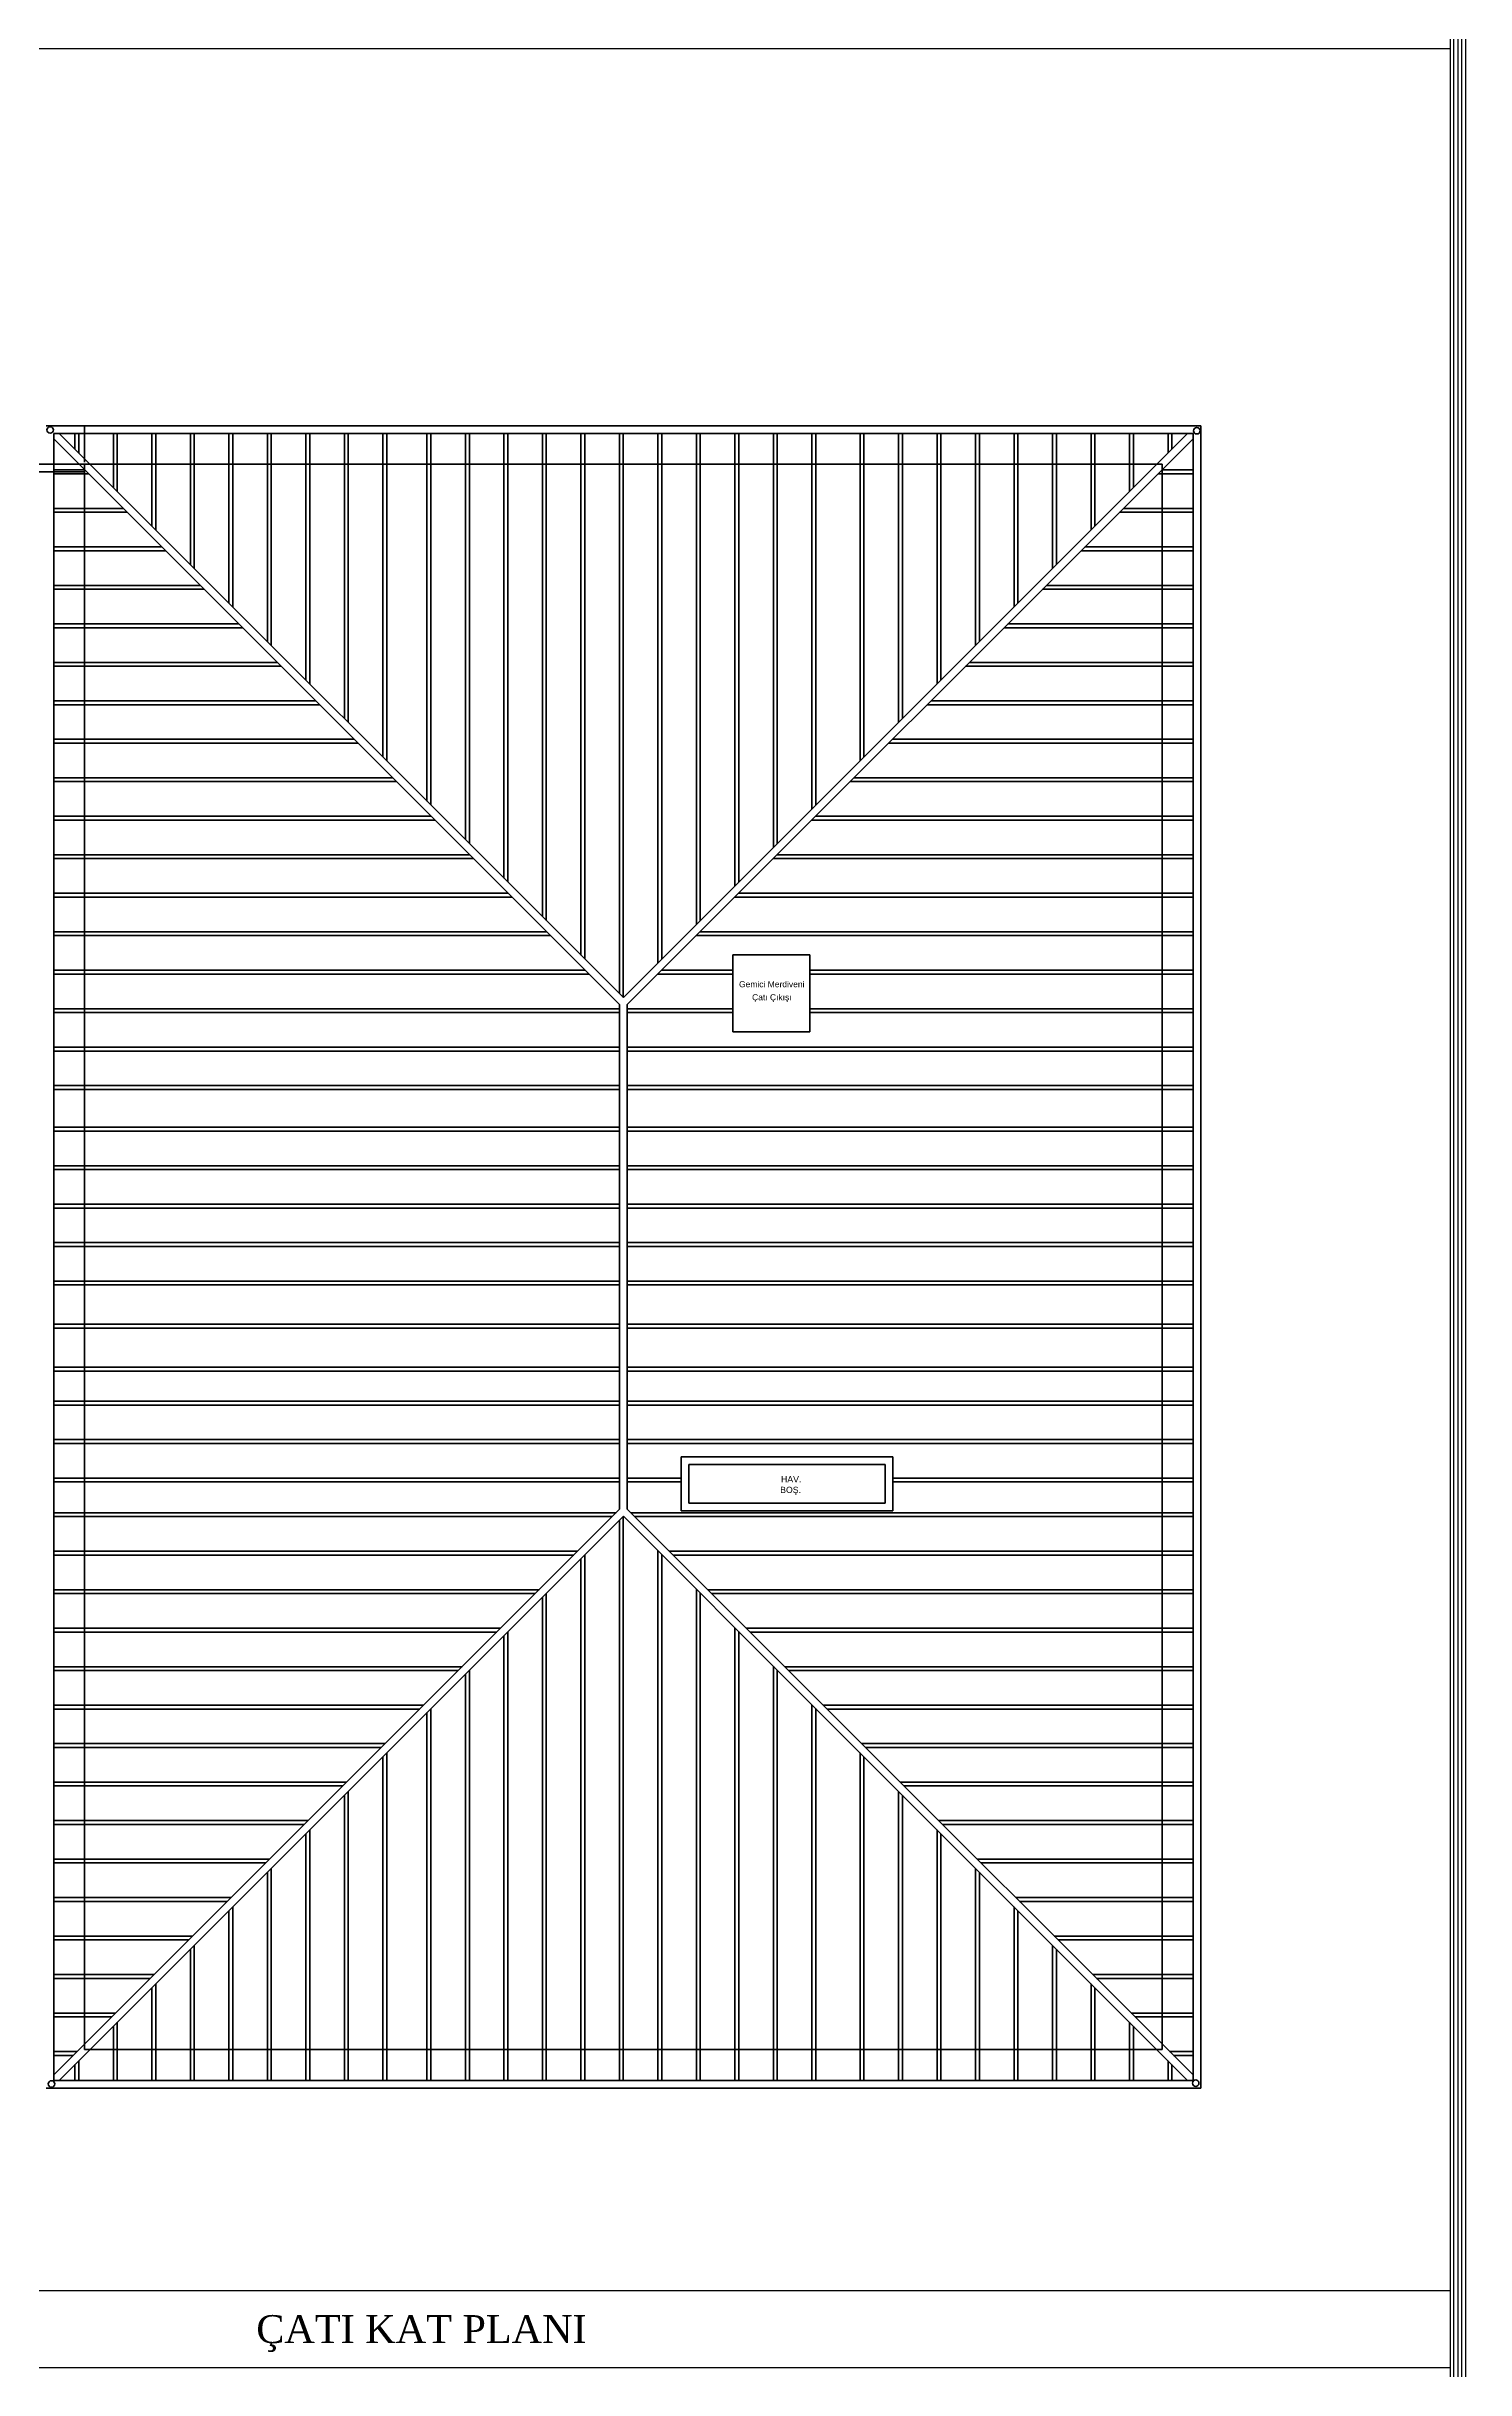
# Model space of a CAD drawing. Header units: millimetres. Extents: x 2046 to 14753, y 2361 to 29276.
# Drawn here: x 9636 to 11479, y 14160 to 17179 of the extents above; entities that cross this region are included whole.
import ezdxf

# ---------------------------------------------------------------- set-up
doc = ezdxf.new("R2010")
doc.units = ezdxf.units.MM
doc.layers.add('A.O. DUVAR', color=7, linetype='Continuous', lineweight=50)
doc.layers.add('yazi', color=251, linetype='Continuous', lineweight=25)
doc.styles.add('Elektrik Yazı', font='times.ttf')
doc.styles.add('SS', font='arial.ttf', dxfattribs={"height": 11.5})
doc.styles.add('ulku', font='arial.ttf')

msp = doc.modelspace()

# ---------------------------------------------------------------- linework, layer by layer
at = {"layer": 'A.O. DUVAR'}
for p, q in [((9635.33, 16685.858), (11135.33, 16685.858)), ((9645.33, 16675.858), (11125.33, 16675.858)), ((9645.33, 14535.858), (9645.33, 16675.858)), ((9645.33, 16668.787), (10380.33, 15933.787)), ((9652.401, 16675.858), (10385.33, 15942.929)), ((9672.83, 16655.429), (9672.83, 16675.858)), ((9677.83, 16650.429), (9677.83, 16675.858)), ((9685.33, 16685.858), (9685.33, 16638.358)), ((9722.83, 16605.429), (9722.83, 16675.858)), ((9727.83, 16600.429), (9727.83, 16675.858)), ((9772.83, 16555.429), (9772.83, 16675.858)), ((9777.83, 16550.429), (9777.83, 16675.858)), ((9822.83, 16505.429), (9822.83, 16675.858)), ((9827.83, 16500.429), (9827.83, 16675.858)), ((9872.83, 16455.429), (9872.83, 16675.858)), ((9877.83, 16450.429), (9877.83, 16675.858)), ((9922.83, 16405.429), (9922.83, 16675.858)), ((9927.83, 16400.429), (9927.83, 16675.858)), ((9972.83, 16355.429), (9972.83, 16675.858)), ((9977.83, 16350.429), (9977.83, 16675.858)), ((10022.83, 16305.429), (10022.83, 16675.858)), ((10027.83, 16300.429), (10027.83, 16675.858)), ((10072.83, 16255.429), (10072.83, 16675.858)), ((10077.83, 16250.429), (10077.83, 16675.858)), ((10130.2, 16198.06), (10130.2, 16675.858)), ((10135.2, 16193.06), (10135.2, 16675.858)), ((10180.2, 16148.06), (10180.2, 16675.858)), ((10185.2, 16143.06), (10185.2, 16675.858)), ((10230.2, 16098.06), (10230.2, 16675.858)), ((10235.2, 16093.06), (10235.2, 16675.858)), ((10280.2, 16048.06), (10280.2, 16675.858)), ((10285.2, 16043.06), (10285.2, 16675.858)), ((10330.2, 15998.06), (10330.2, 16675.858)), ((10335.2, 15993.06), (10335.2, 16675.858)), ((10380.2, 15948.06), (10380.2, 16675.858)), ((10385.2, 15943.06), (10385.2, 16675.858)), ((11118.259, 16675.858), (10385.33, 15942.929)), ((11125.33, 16668.787), (10390.33, 15933.787)), ((10430.2, 15987.799), (10430.2, 16675.858)), ((10435.2, 15992.799), (10435.2, 16675.858)), ((10480.2, 16037.799), (10480.2, 16675.858)), ((10485.2, 16042.799), (10485.2, 16675.858)), ((10530.2, 16087.799), (10530.2, 16675.858)), ((10535.2, 16092.799), (10535.2, 16675.858)), ((10580.2, 16137.799), (10580.2, 16675.858)), ((10585.2, 16142.799), (10585.2, 16675.858)), ((10630.2, 16187.799), (10630.2, 16675.858)), ((10635.2, 16192.799), (10635.2, 16675.858)), ((10692.83, 16250.429), (10692.83, 16675.858)), ((10697.83, 16255.429), (10697.83, 16675.858)), ((10742.83, 16300.429), (10742.83, 16675.858)), ((10747.83, 16305.429), (10747.83, 16675.858)), ((10792.83, 16350.429), (10792.83, 16675.858)), ((10797.83, 16355.429), (10797.83, 16675.858)), ((10842.83, 16400.429), (10842.83, 16675.858)), ((10847.83, 16405.429), (10847.83, 16675.858)), ((10892.83, 16450.429), (10892.83, 16675.858)), ((10897.83, 16455.429), (10897.83, 16675.858)), ((10942.83, 16500.429), (10942.83, 16675.858)), ((10947.83, 16505.429), (10947.83, 16675.858)), ((10992.83, 16550.429), (10992.83, 16675.858)), ((10997.83, 16555.429), (10997.83, 16675.858)), ((11042.83, 16600.429), (11042.83, 16675.858)), ((11047.83, 16605.429), (11047.83, 16675.858)), ((11092.83, 16650.429), (11092.83, 16675.858)), ((11097.83, 16655.429), (11097.83, 16675.858)), ((11125.33, 16675.858), (11125.33, 14535.858)), ((11135.33, 16685.858), (11135.33, 14525.858)), ((9685.33, 16635.858), (9135.33, 16635.858)), ((11085.33, 16635.858), (9685.33, 16635.858)), ((9685.33, 16635.858), (9685.33, 14575.858)), ((11085.33, 14575.858), (11085.33, 16635.858)), ((9685.33, 16625.858), (9145.33, 16625.858)), ((9685.759, 16628.358), (9645.33, 16628.358)), ((9690.759, 16623.358), (9645.33, 16623.358)), ((11079.901, 16623.358), (11125.33, 16623.358)), ((11084.901, 16628.358), (11125.33, 16628.358)), ((9735.759, 16578.358), (9645.33, 16578.358)), ((9740.759, 16573.358), (9645.33, 16573.358)), ((11029.901, 16573.358), (11125.33, 16573.358)), ((11034.901, 16578.358), (11125.33, 16578.358)), ((9785.759, 16528.358), (9645.33, 16528.358)), ((9790.759, 16523.358), (9645.33, 16523.358)), ((10979.901, 16523.358), (11125.33, 16523.358)), ((10984.901, 16528.358), (11125.33, 16528.358)), ((9835.759, 16478.358), (9645.33, 16478.358)), ((9840.759, 16473.358), (9645.33, 16473.358)), ((10929.901, 16473.358), (11125.33, 16473.358)), ((10934.901, 16478.358), (11125.33, 16478.358)), ((9885.759, 16428.358), (9645.33, 16428.358)), ((9890.759, 16423.358), (9645.33, 16423.358)), ((10879.901, 16423.358), (11125.33, 16423.358)), ((10884.901, 16428.358), (11125.33, 16428.358)), ((9935.759, 16378.358), (9645.33, 16378.358)), ((9940.759, 16373.358), (9645.33, 16373.358)), ((10829.901, 16373.358), (11125.33, 16373.358)), ((10834.901, 16378.358), (11125.33, 16378.358)), ((9985.759, 16328.358), (9645.33, 16328.358)), ((9990.759, 16323.358), (9645.33, 16323.358)), ((10779.901, 16323.358), (11125.33, 16323.358)), ((10784.901, 16328.358), (11125.33, 16328.358)), ((10035.759, 16278.358), (9645.33, 16278.358)), ((10040.759, 16273.358), (9645.33, 16273.358)), ((10729.901, 16273.358), (11125.33, 16273.358)), ((10734.901, 16278.358), (11125.33, 16278.358)), ((10085.759, 16228.358), (9645.33, 16228.358)), ((10090.759, 16223.358), (9645.33, 16223.358)), ((10679.901, 16223.358), (11125.33, 16223.358)), ((10684.901, 16228.358), (11125.33, 16228.358)), ((10135.759, 16178.358), (9645.33, 16178.358)), ((10140.759, 16173.358), (9645.33, 16173.358)), ((10629.901, 16173.358), (11125.33, 16173.358)), ((10634.901, 16178.358), (11125.33, 16178.358)), ((10185.759, 16128.358), (9645.33, 16128.358)), ((10190.759, 16123.358), (9645.33, 16123.358)), ((10579.901, 16123.358), (11125.33, 16123.358)), ((10584.901, 16128.358), (11125.33, 16128.358)), ((10235.759, 16078.358), (9645.33, 16078.358)), ((10240.759, 16073.358), (9645.33, 16073.358)), ((10529.901, 16073.358), (11125.33, 16073.358)), ((10534.901, 16078.358), (11125.33, 16078.358)), ((10285.759, 16028.358), (9645.33, 16028.358)), ((10484.901, 16028.358), (11125.33, 16028.358)), ((10290.759, 16023.358), (9645.33, 16023.358)), ((10479.901, 16023.358), (11125.33, 16023.358)), ((10627.392, 15998.354), (10527.392, 15998.354)), ((10527.392, 15998.354), (10527.392, 15898.354)), ((10627.392, 15998.354), (10527.392, 15998.354)), ((10527.392, 15998.354), (10527.392, 15898.354)), ((10627.392, 15898.354), (10627.392, 15998.354)), ((10627.392, 15898.354), (10627.392, 15998.354)), ((10335.759, 15978.358), (9645.33, 15978.358)), ((10340.759, 15973.358), (9645.33, 15973.358)), ((10429.901, 15973.358), (10527.392, 15973.358)), ((10434.901, 15978.358), (10527.392, 15978.358)), ((10627.392, 15978.358), (11125.33, 15978.358)), ((10627.392, 15973.358), (11125.33, 15973.358)), ((10380.33, 15928.358), (9645.33, 15928.358)), ((10380.33, 15923.358), (9645.33, 15923.358)), ((10380.33, 15933.787), (10380.33, 15277.929)), ((10390.33, 15933.787), (10390.33, 15277.929)), ((10390.33, 15928.358), (10527.392, 15928.358)), ((10390.33, 15923.358), (10527.392, 15923.358)), ((10627.392, 15928.358), (11125.33, 15928.358)), ((10627.392, 15923.358), (11125.33, 15923.358)), ((10380.33, 15878.358), (9645.33, 15878.358)), ((10390.33, 15878.358), (11125.33, 15878.358)), ((10527.392, 15898.354), (10627.392, 15898.354)), ((10380.33, 15873.358), (9645.33, 15873.358)), ((10390.33, 15873.358), (11125.33, 15873.358)), ((10380.33, 15828.358), (9645.33, 15828.358)), ((10380.33, 15823.358), (9645.33, 15823.358)), ((10390.33, 15828.358), (11125.33, 15828.358)), ((10390.33, 15823.358), (11125.33, 15823.358)), ((10380.33, 15774.358), (9645.33, 15774.358)), ((10380.33, 15769.358), (9645.33, 15769.358)), ((10390.33, 15774.358), (11125.33, 15774.358)), ((10390.33, 15769.358), (11125.33, 15769.358)), ((10380.33, 15724.358), (9645.33, 15724.358)), ((10380.33, 15719.358), (9645.33, 15719.358)), ((10390.33, 15724.358), (11125.33, 15724.358)), ((10390.33, 15719.358), (11125.33, 15719.358)), ((10380.33, 15674.358), (9645.33, 15674.358)), ((10380.33, 15669.358), (9645.33, 15669.358)), ((10390.33, 15674.358), (11125.33, 15674.358)), ((10390.33, 15669.358), (11125.33, 15669.358)), ((10380.33, 15624.358), (9645.33, 15624.358)), ((10380.33, 15619.358), (9645.33, 15619.358)), ((10390.33, 15624.358), (11125.33, 15624.358)), ((10390.33, 15619.358), (11125.33, 15619.358)), ((10380.33, 15574.358), (9645.33, 15574.358)), ((10380.33, 15569.358), (9645.33, 15569.358)), ((10390.33, 15574.358), (11125.33, 15574.358)), ((10390.33, 15569.358), (11125.33, 15569.358)), ((10380.33, 15518.358), (9645.33, 15518.358)), ((10390.33, 15518.358), (11125.33, 15518.358)), ((10380.33, 15513.358), (9645.33, 15513.358)), ((10390.33, 15513.358), (11125.33, 15513.358)), ((10380.33, 15462.358), (9645.33, 15462.358)), ((10380.33, 15457.358), (9645.33, 15457.358)), ((10390.33, 15462.358), (11125.33, 15462.358)), ((10390.33, 15457.358), (11125.33, 15457.358)), ((10380.33, 15418.358), (9645.33, 15418.358)), ((10380.33, 15413.358), (9645.33, 15413.358)), ((10390.33, 15418.358), (11125.33, 15418.358)), ((10390.33, 15413.358), (11125.33, 15413.358)), ((10380.33, 15368.358), (9645.33, 15368.358)), ((10390.33, 15368.358), (11125.33, 15368.358)), ((10380.33, 15363.358), (9645.33, 15363.358)), ((10390.33, 15363.358), (11125.33, 15363.358)), ((10460.33, 15345.858), (10735.33, 15345.858)), ((10460.33, 15275.858), (10460.33, 15345.858)), ((10470.33, 15335.858), (10725.33, 15335.858)), ((10470.33, 15285.858), (10470.33, 15335.858)), ((10725.33, 15335.858), (10725.33, 15285.858)), ((10735.33, 15345.858), (10735.33, 15275.858)), ((10380.33, 15318.358), (9645.33, 15318.358)), ((10380.33, 15318.358), (9645.33, 15318.358)), ((10380.33, 15313.358), (9645.33, 15313.358)), ((10390.33, 15318.358), (10460.33, 15318.358)), ((10390.33, 15318.358), (10460.33, 15318.358)), ((10390.33, 15313.358), (10460.33, 15313.358)), ((10735.33, 15318.358), (11125.33, 15318.358)), ((10735.33, 15318.358), (11125.33, 15318.358)), ((10735.33, 15313.358), (11125.33, 15313.358)), ((9645.33, 14542.929), (10380.33, 15277.929)), ((10637.401, 15030.858), (10390.33, 15277.929)), ((10735.33, 15275.858), (10460.33, 15275.858)), ((10725.33, 15285.858), (10470.33, 15285.858)), ((10375.759, 15273.358), (9645.33, 15273.358)), ((10370.759, 15268.358), (9645.33, 15268.358)), ((9652.401, 14535.858), (10385.33, 15268.787)), ((10380.2, 15263.657), (10380.2, 14535.858)), ((10385.2, 15268.657), (10385.2, 14535.858)), ((10623.259, 15030.858), (10385.33, 15268.787)), ((10394.901, 15273.358), (11125.33, 15273.358)), ((10399.901, 15268.358), (11125.33, 15268.358)), ((10325.759, 15223.358), (9645.33, 15223.358)), ((10320.759, 15218.358), (9645.33, 15218.358)), ((10330.2, 15213.657), (10330.2, 14535.858)), ((10335.2, 15218.657), (10335.2, 14535.858)), ((10430.2, 15223.918), (10430.2, 14535.858)), ((10435.2, 15218.918), (10435.2, 14535.858)), ((10444.901, 15223.358), (11125.33, 15223.358)), ((10449.901, 15218.358), (11125.33, 15218.358)), ((10275.759, 15173.358), (9645.33, 15173.358)), ((10270.759, 15168.358), (9645.33, 15168.358)), ((10280.2, 15163.657), (10280.2, 14535.858)), ((10285.2, 15168.657), (10285.2, 14535.858)), ((10480.2, 15173.918), (10480.2, 15030.858)), ((10480.2, 15173.918), (10480.2, 14535.858)), ((10485.2, 15168.918), (10485.2, 15030.858)), ((10485.2, 15168.918), (10485.2, 14535.858)), ((10494.901, 15173.358), (11125.33, 15173.358)), ((10499.901, 15168.358), (11125.33, 15168.358)), ((10225.759, 15123.358), (9645.33, 15123.358)), ((10530.2, 15123.918), (10530.2, 15030.858)), ((10530.2, 15123.918), (10530.2, 14535.858)), ((10544.901, 15123.358), (11125.33, 15123.358)), ((10220.759, 15118.358), (9645.33, 15118.358)), ((10230.2, 15113.657), (10230.2, 14535.858)), ((10235.2, 15118.657), (10235.2, 14535.858)), ((10535.2, 15118.918), (10535.2, 15030.858)), ((10535.2, 15118.918), (10535.2, 14535.858)), ((10549.901, 15118.358), (11125.33, 15118.358)), ((10175.759, 15073.358), (9645.33, 15073.358)), ((10170.759, 15068.358), (9645.33, 15068.358)), ((10180.2, 15063.657), (10180.2, 14535.858)), ((10185.2, 15068.657), (10185.2, 14535.858)), ((10580.2, 15073.918), (10580.2, 15030.858)), ((10580.2, 15073.918), (10580.2, 14535.858)), ((10585.2, 15068.918), (10585.2, 15030.858)), ((10585.2, 15068.918), (10585.2, 14535.858)), ((10594.901, 15073.358), (11125.33, 15073.358)), ((10599.901, 15068.358), (11125.33, 15068.358)), ((10125.759, 15023.358), (9645.33, 15023.358)), ((10120.759, 15018.358), (9645.33, 15018.358)), ((10130.2, 15013.657), (10130.2, 14535.858)), ((10135.2, 15018.657), (10135.2, 14535.858)), ((11118.259, 14535.858), (10623.259, 15030.858)), ((10630.2, 15023.918), (10630.2, 14535.858)), ((10635.2, 15018.918), (10635.2, 14535.858)), ((11125.33, 14542.929), (10637.401, 15030.858)), ((10644.901, 15023.358), (11125.33, 15023.358)), ((10649.901, 15018.358), (11125.33, 15018.358)), ((10075.759, 14973.358), (9645.33, 14973.358)), ((10694.901, 14973.358), (11125.33, 14973.358)), ((10070.759, 14968.358), (9645.33, 14968.358)), ((10072.83, 14956.287), (10072.83, 14535.858)), ((10077.83, 14961.287), (10077.83, 14535.858)), ((10692.83, 14961.287), (10692.83, 14535.858)), ((10697.83, 14956.287), (10697.83, 14535.858)), ((10699.901, 14968.358), (11125.33, 14968.358)), ((10025.759, 14923.358), (9645.33, 14923.358)), ((10020.759, 14918.358), (9645.33, 14918.358)), ((10744.901, 14923.358), (11125.33, 14923.358)), ((10749.901, 14918.358), (11125.33, 14918.358)), ((10022.83, 14906.287), (10022.83, 14535.858)), ((10027.83, 14911.287), (10027.83, 14535.858)), ((10742.83, 14911.287), (10742.83, 14535.858)), ((10747.83, 14906.287), (10747.83, 14535.858)), ((9975.759, 14873.358), (9645.33, 14873.358)), ((9970.759, 14868.358), (9645.33, 14868.358)), ((9972.83, 14856.287), (9972.83, 14535.858)), ((9977.83, 14861.287), (9977.83, 14535.858)), ((10792.83, 14861.287), (10792.83, 14535.858)), ((10794.901, 14873.358), (11125.33, 14873.358)), ((10797.83, 14856.287), (10797.83, 14535.858)), ((10799.901, 14868.358), (11125.33, 14868.358)), ((9925.759, 14823.358), (9645.33, 14823.358)), ((10844.901, 14823.358), (11125.33, 14823.358)), ((9920.759, 14818.358), (9645.33, 14818.358)), ((9922.83, 14806.287), (9922.83, 14535.858)), ((9927.83, 14811.287), (9927.83, 14535.858)), ((10842.83, 14811.287), (10842.83, 14535.858)), ((10847.83, 14806.287), (10847.83, 14535.858)), ((10849.901, 14818.358), (11125.33, 14818.358)), ((9875.759, 14773.358), (9645.33, 14773.358)), ((9870.759, 14768.358), (9645.33, 14768.358)), ((9877.83, 14761.287), (9877.83, 14535.858)), ((10892.83, 14761.287), (10892.83, 14535.858)), ((10894.901, 14773.358), (11125.33, 14773.358)), ((10899.901, 14768.358), (11125.33, 14768.358)), ((9872.83, 14756.287), (9872.83, 14535.858)), ((10897.83, 14756.287), (10897.83, 14535.858)), ((9825.759, 14723.358), (9645.33, 14723.358)), ((9820.759, 14718.358), (9645.33, 14718.358)), ((9822.83, 14706.287), (9822.83, 14535.858)), ((9827.83, 14711.287), (9827.83, 14535.858)), ((10942.83, 14711.287), (10942.83, 14535.858)), ((10944.901, 14723.358), (11125.33, 14723.358)), ((10947.83, 14706.287), (10947.83, 14535.858)), ((10949.901, 14718.358), (11125.33, 14718.358)), ((9775.759, 14673.358), (9645.33, 14673.358)), ((10994.901, 14673.358), (11125.33, 14673.358)), ((9770.759, 14668.358), (9645.33, 14668.358)), ((9772.83, 14656.287), (9772.83, 14535.858)), ((9777.83, 14661.287), (9777.83, 14535.858)), ((10992.83, 14661.287), (10992.83, 14535.858)), ((10997.83, 14656.287), (10997.83, 14535.858)), ((10999.901, 14668.358), (11125.33, 14668.358)), ((9725.759, 14623.358), (9645.33, 14623.358)), ((9720.759, 14618.358), (9645.33, 14618.358)), ((9727.83, 14611.287), (9727.83, 14535.858)), ((11042.83, 14611.287), (11042.83, 14535.858)), ((11044.901, 14623.358), (11125.33, 14623.358)), ((11049.901, 14618.358), (11125.33, 14618.358)), ((9722.83, 14606.287), (9722.83, 14535.858)), ((11047.83, 14606.287), (11047.83, 14535.858)), ((9675.759, 14573.358), (9645.33, 14573.358)), ((9670.759, 14568.358), (9645.33, 14568.358)), ((9672.83, 14556.287), (9672.83, 14535.858)), ((9677.83, 14561.287), (9677.83, 14535.858)), ((9685.33, 14575.858), (11085.33, 14575.858)), ((11092.83, 14561.287), (11092.83, 14535.858)), ((11094.901, 14573.358), (11125.33, 14573.358)), ((11097.83, 14556.287), (11097.83, 14535.858)), ((11099.901, 14568.358), (11125.33, 14568.358)), ((9635.33, 14525.858), (11085.33, 14525.858)), ((11135.33, 14525.858), (9635.33, 14525.858)), ((11125.33, 14535.858), (9645.33, 14535.858)), ((11085.33, 14525.858), (11085.33, 14525.858))]:
    msp.add_line(p, q, dxfattribs=at)
for centre in [(9640.73, 16680.274), (11130.136, 16679.344), (9642.552, 14531.119), (11128.707, 14532.14)]:
    msp.add_circle(centre, 4.234, dxfattribs=at)
at = {"layer": 'yazi'}
for p, q in [((11464.215, 11151.662), (11464.215, 26057.18)), ((11474.215, 11151.662), (11474.215, 26057.18)), ((3020.515, 14262.6), (11459.215, 14262.6))]:
    msp.add_line(p, q, dxfattribs=at)
for points in [[(3000.515, 26057.18), (3000.515, 29270.994), (11479.215, 29270.994), (11479.215, 11151.662)], [(3010.515, 26057.18), (3010.515, 29260.994), (11469.215, 29260.994), (11469.215, 11151.662)], [(3020.515, 26057.18), (3020.515, 29250.994), (11459.215, 29250.994), (11459.215, 11151.662)], [(3020.515, 17176.122), (11459.215, 17176.122)], [(3020.515, 14162.6), (11459.215, 14162.6)]]:
    msp.add_lwpolyline(points, dxfattribs=at)

# ---------------------------------------------------------------- texts
at = {"layer": 'A.O. DUVAR'}
for s, height, style, p in [('Gemici Merdiveni', 7.87884, 'SS', (10535.514, 15956.206, 0.319)), ('Çatı Çıkışı', 7.87884, 'SS', (10552.463, 15939.27, 0.319)), ('BOŞ.', 8.0786, 'ulku', (10589.015, 15299.062, -2.763)), ('HAV.', 8.0786, 'ulku', (10590.112, 15312.911, -2.763))]:
    msp.add_text(s, height=height, dxfattribs=dict(at, style=style)).set_placement(p)
at = {"layer": 'yazi', "lineweight": 30, "insert": (9908.429, 14230.807), "char_height": 36.27535, "width": 737.82109, "attachment_point": 1, "style": 'Elektrik Yazı'}
msp.add_mtext('ÇATI KAT PLANI', dxfattribs=at)

doc.saveas('drawing.dxf')
